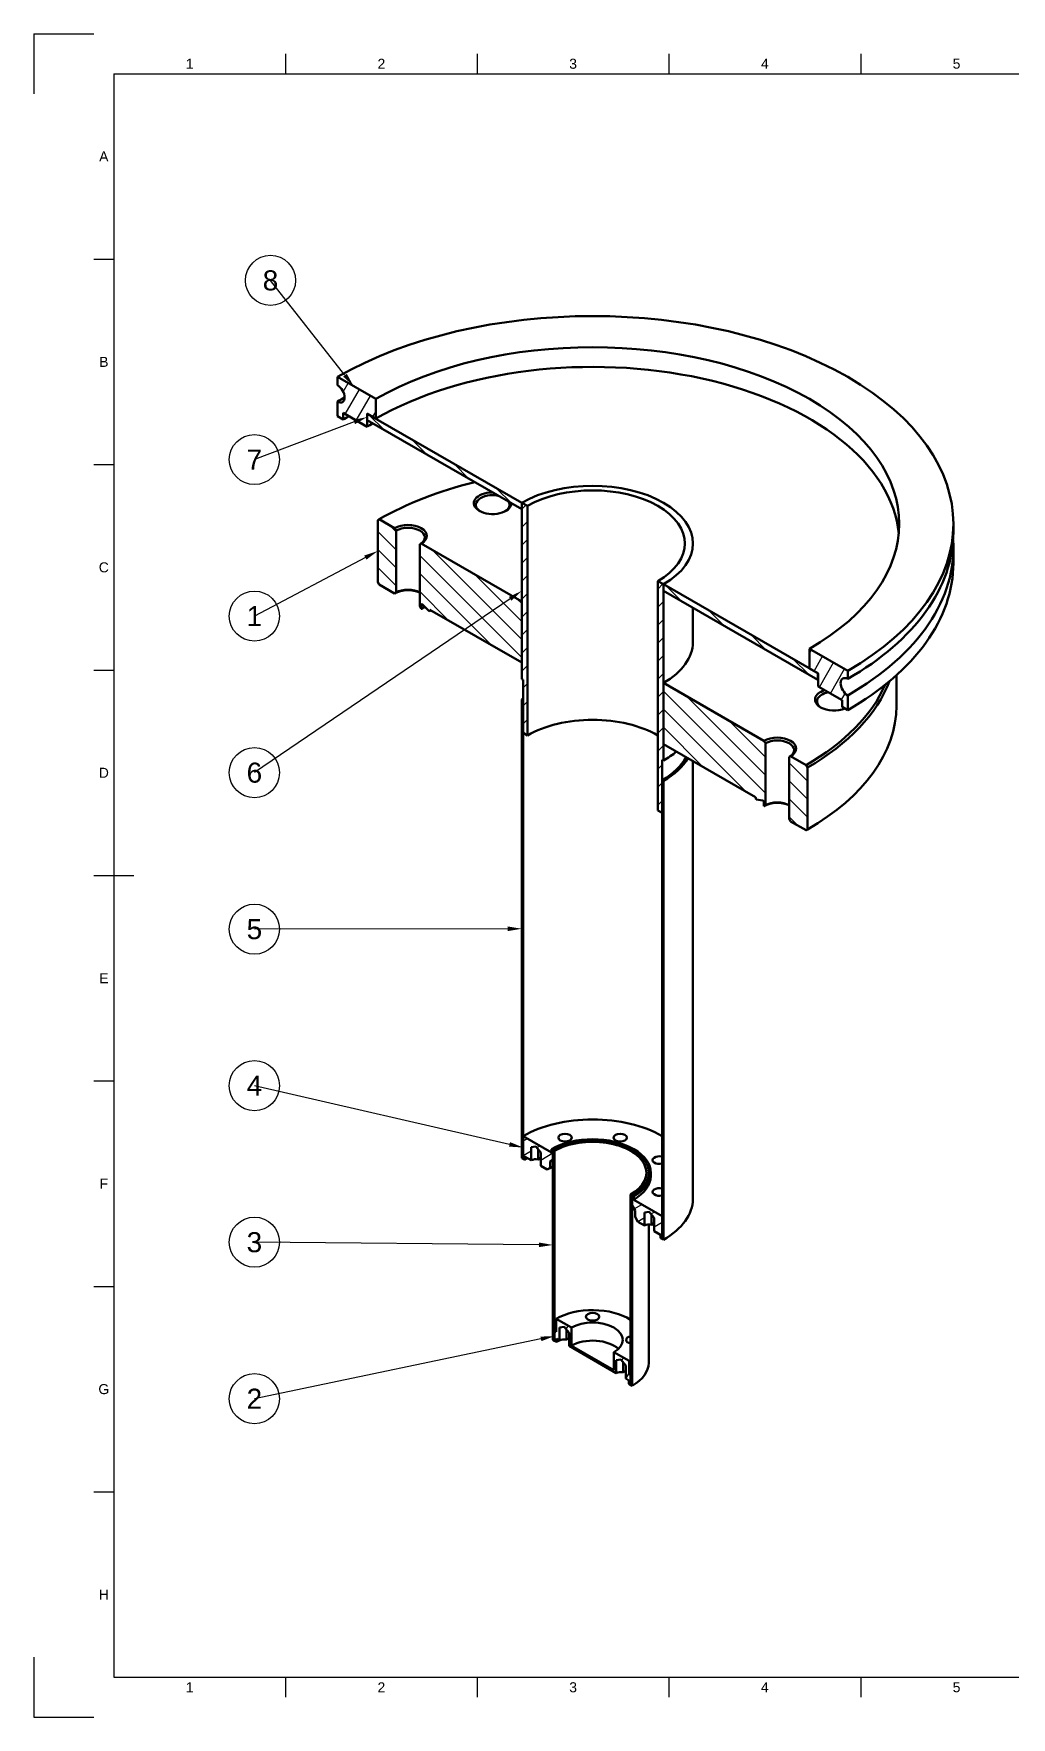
# Model space of a CAD drawing. Header units: millimetres. Extents: x 0 to 594, y 0 to 420.
# Drawn here: x 0 to 243.9, y 0 to 420 of the extents above; entities that cross this region are included whole.
import ezdxf
from ezdxf import colors
from ezdxf.entities.mleader import LeaderData, LeaderLine
from ezdxf.enums import TextEntityAlignment as Align
from ezdxf.math import Vec2, Vec3

# ---------------------------------------------------------------- set-up
doc = ezdxf.new("R2010")
doc.units = ezdxf.units.MM
doc.header["$LTSCALE"] = 0.75
for name, color, linetype, lineweight in [('Balloons', 7, 'Continuous', 25), ('Border', 7, 'Continuous', 25), ('Hatching', 7, 'Continuous', 25), ('Visible', 7, 'Continuous', 50), ('Visible Narrow', 7, 'Continuous', 25)]:
    doc.layers.add(name, color=color, linetype=linetype, lineweight=lineweight)
doc.styles.add('FusionTitle', font='')
doc.styles.get("Standard").update_dxf_attribs({"font": 'arial.ttf'})
doc.styles.get('FusionTitle').set_extended_font_data('Arial Unicode MS')
pattern_1 = [(135, (0, 0), (-2.245064030267288, -2.245064030267288), [])]
pattern_2 = [(60, (0, 0), (-2.749630657015592, 1.5875), [])]

# ---------------------------------------------------------------- blocks, each defined once
blk = doc.blocks.new('ISO_A2_SHEET')
at = {"layer": 'Border'}
for p, q in [((0, 420), (15, 420)), ((0, 420), (0, 405)), ((62.8335, 415), (62.8335, 410)), ((110.6668, 415), (110.6668, 410)), ((158.5001, 415), (158.5001, 410)), ((206.3334, 415), (206.3334, 410)), ((20, 410), (584, 410)), ((20, 410), (20, 10)), ((15, 363.75), (20, 363.75)), ((15, 312.5), (20, 312.5)), ((15, 261.25), (20, 261.25)), ((15, 210), (25, 210)), ((15, 158.75), (20, 158.75)), ((15, 107.5), (20, 107.5)), ((15, 56.25), (20, 56.25)), ((0, 15), (0, 0)), ((20, 10), (584, 10)), ((62.8335, 10), (62.8335, 5)), ((110.6668, 10), (110.6668, 5)), ((158.5001, 10), (158.5001, 5)), ((206.3334, 10), (206.3334, 5)), ((0, 0), (15, 0))]:
    blk.add_line(p, q, dxfattribs=at)
at = {"layer": 'Border', "style": 'FusionTitle'}
for s, p in [('1', (38.91685, 412.5)), ('2', (86.75015, 412.5)), ('3', (134.58345, 412.5)), ('4', (182.41675, 412.5)), ('5', (230.25005, 412.5)), ('A', (17.5, 389.375)), ('B', (17.5, 338.125)), ('C', (17.5, 286.875)), ('D', (17.5, 235.625)), ('E', (17.5, 184.375)), ('F', (17.5, 133.125)), ('G', (17.5, 81.875)), ('H', (17.5, 30.625)), ('1', (38.91685, 7.5)), ('2', (86.75015, 7.5)), ('3', (134.58345, 7.5)), ('4', (182.41675, 7.5)), ('5', (230.25005, 7.5))]:
    blk.add_text(s, height=2.5, dxfattribs=at).set_placement(p, align=Align.MIDDLE)
blk = doc.blocks.new('ISO_BALLOON_CIRCULAR_50')
at = {"transparency": 16777216}
blk.add_circle((0, 0), 6.25, dxfattribs=at)
blk.add_attdef('ITEMID', text='', height=5, dxfattribs=at).set_placement((0, 0), align=Align.MIDDLE_CENTER)

msp = doc.modelspace()

# ---------------------------------------------------------------- hatches: boundary and pattern name
at = {"layer": 'Hatching'}
h = msp.add_hatch(dxfattribs=at)
h.set_pattern_fill('ANSI31', color=256, angle=15, style=0)
h.set_pattern_definition(pattern_2)
edge = h.paths.add_edge_path(flags=0)
edge.add_line((77.22986303025257, 325.3803844684047), (83.16955999222047, 321.9599404725496))
edge.add_line((83.16955999222047, 321.9599404725496), (83.16955999222048, 325.2301289719198))
edge.add_line((83.16955999222048, 325.2301289719197), (83.24027067033914, 325.1894094005405))
edge.add_line((83.24027067033914, 325.1894094005405), (84.67789402639644, 324.3615371693454))
edge.add_line((84.67789402639644, 324.3615371693454), (85.36159101389912, 323.9678222591637))
edge.add_line((85.36159101389912, 323.9678222591637), (85.36159101389912, 328.8731050082189))
edge.add_line((85.36159101389912, 328.8731050082189), (75.81564946787928, 334.3702471444146))
edge.add_line((75.81564946787928, 334.3702471444146), (75.81564946787928, 332.3263793323083))
edge.add_ellipse((75.81564946787921, 330.2825115202019), major_axis=(1.247580528961009, -2.166458590362931), ratio=0.5780931159158108, start_angle=2.8421709430404007e-13, end_angle=150.0640077374982, ccw=False)
edge.add_ellipse((75.81564946787921, 330.2825115202019), major_axis=(1.247580528961028, -2.166458590362968), ratio=0.5780931159158113, start_angle=-29.935992262499212, end_angle=0, ccw=False)
edge.add_line((75.81564946787923, 328.2386437080955), (75.81564946787928, 324.5596816463042))
edge.add_line((75.81564946787928, 324.5596816463042), (77.22986303025257, 323.7452902187197))
edge.add_line((77.22986303025257, 323.7452902187196), (77.22986303025257, 325.3803844684047))
edge = h.paths.add_edge_path(flags=0)
edge.add_line((195.7409595571355, 257.1343828368197), (201.6806565191035, 253.7139388409646))
edge.add_line((201.6806565191035, 253.7139388409646), (201.6806565191035, 252.0788445912795))
edge.add_line((201.6806565191035, 252.0788445912795), (203.0948700814768, 251.2644531636949))
edge.add_line((203.0948700814767, 251.2644531636949), (203.0948700814767, 254.9434152254864))
edge.add_ellipse((203.0948700814767, 256.9872830375926), major_axis=(-1.247580528961009, 2.16645859036293), ratio=0.5780931159158107, start_angle=-2.2737367544323206e-13, end_angle=150.0640077375025, ccw=False)
edge.add_ellipse((203.0948700814767, 256.9872830375926), major_axis=(-1.247580528961028, 2.166458590362968), ratio=0.5780931159158113, start_angle=330.0640077375006, end_angle=359.9999999999998, ccw=False)
edge.add_line((203.0948700814767, 259.031150849699), (203.0948700814768, 261.0750186618054))
edge.add_line((203.0948700814768, 261.0750186618054), (193.5489285354569, 266.5721607980011))
edge.add_line((193.5489285354569, 266.5721607980011), (193.5489285354569, 261.6668780489459))
edge.add_line((193.5489285354569, 261.6668780489458), (195.3088670534874, 260.6533968603235))
edge.add_line((195.3088670534874, 260.6533968603236), (195.6702488790169, 260.445290907569))
edge.add_line((195.6702488790169, 260.445290907569), (195.7409595571355, 260.4045713361898))
edge.add_line((195.7409595571355, 260.4045713361898), (195.7409595571355, 257.1343828368197))
h = msp.add_hatch(dxfattribs=at)
h.set_pattern_fill('ANSI31', color=256, angle=90, style=0)
h.set_pattern_definition(pattern_1)
h.paths.add_polyline_path([(83.24027067033914, 323.5543151508554), (121.7775902450117, 301.3621487491765), (121.7775902450117, 302.9972429988616), (85.36159101389912, 323.9678222591637), (84.67789402639644, 324.3615371693454), (83.24027067033913, 325.1894094005405)], flags=0)
h.paths.add_polyline_path([(157.1329293043443, 281.0023630595629), (195.6702488790169, 258.8101966578839), (195.6702488790169, 260.445290907569), (195.3088670534874, 260.6533968603236), (193.5489285354569, 261.6668780489458), (157.1329293043443, 282.6374573092479)], flags=0)
h = msp.add_hatch(dxfattribs=at)
h.set_pattern_fill('ANSI31', color=256, style=0)
h.set_pattern_definition([(45, (0, 0), (-2.245064030267288, 2.245064030267288), [])])
h.paths.add_polyline_path([(121.7775902450117, 259.013207682333), (122.131143635605, 258.8096098254368), (122.131143635605, 253.7408176514131), (122.131143635605, 245.5653464029877), (123.191803807385, 244.9545528322992), (123.191803807385, 302.1828515712771), (121.7775902450117, 302.9972429988616), (121.7775902450117, 301.3621487491765), (121.7775902450117, 278.3890745411012), (121.7775902450117, 263.1009433065457)], flags=0)
h.paths.add_polyline_path([(156.779375913751, 238.8570198496154), (157.1329293043443, 238.6534219927193), (157.1329293043443, 242.741157616932), (157.1329293043443, 244.0622453382812), (157.1329293043443, 253.5329772516075), (157.1329293043443, 253.9444155083091), (157.1329293043443, 258.0292888514874), (157.1329293043443, 281.0023630595629), (157.1329293043443, 282.6374573092479), (155.718715741971, 283.4518487368324), (155.718715741971, 226.2235499978547), (156.779375913751, 225.6127564271663), (156.779375913751, 226.8770612919096), (156.779375913751, 233.7882276755917)], flags=0)
h = msp.add_hatch(dxfattribs=at)
h.set_pattern_fill('ANSI31', color=256, angle=90, style=0)
h.set_pattern_definition(pattern_1)
edge = h.paths.add_edge_path(flags=0)
edge.add_line((182.1998646974112, 227.3250130131849), (182.5534180880045, 227.53018871871))
edge.add_line((182.5534180880045, 227.53018871871), (182.5534180880045, 242.9818293782339))
edge.add_line((182.5534180880045, 242.9818293782339), (182.1998646974111, 243.5942007975514))
edge.add_line((182.1998646974111, 243.5942007975514), (157.1329293043443, 258.0292888514875))
edge.add_line((157.1329293043443, 258.0292888514875), (157.1329293043443, 253.9444155083091))
edge.add_line((157.1329293043443, 253.9444155083091), (157.1329293043443, 253.5329772516075))
edge.add_line((157.1329293043443, 253.5329772516075), (157.1329293043443, 244.0622453382812))
edge.add_line((157.1329293043443, 244.0622453382812), (157.1329293043443, 242.741157616932))
edge.add_line((157.1329293043443, 242.741157616932), (180.0655462176087, 229.535141833219))
edge.add_line((180.0655462176087, 229.5351418332189), (180.2199657100885, 228.9556892867087))
edge.add_line((180.2199657100885, 228.9556892867087), (181.9393637105256, 228.6891063803182))
edge.add_ellipse((181.9877326630551, 228.5076039529677), major_axis=(0.0998064423168787, -0.1733166872290309), ratio=0.5780931159158107, start_angle=30.1280154750105, end_angle=164.986083513478, ccw=False)
edge.add_line((182.1291540192924, 228.4261648102093), (182.1291540192925, 227.3657325845641))
edge.add_line((182.1291540192925, 227.3657325845641), (182.1998646974112, 227.3250130131849))
edge = h.paths.add_edge_path(flags=0)
edge.add_line((96.35710146135155, 277.1673462299881), (96.7106548519449, 276.5549748106707))
edge.add_line((96.7106548519449, 276.5549748106707), (96.78136553006352, 276.5142552392915))
edge.add_line((96.78136553006352, 276.5142552392915), (96.78136553006352, 277.5746874649367))
edge.add_ellipse((96.92278688630083, 277.4932483221782), major_axis=(-0.0998064423168923, 0.1733166872290546), ratio=0.5780931159158108, start_angle=5.6843418860808015e-12, end_angle=30.12801547499032, ccw=False)
edge.add_ellipse((96.92278688630078, 277.4932483221783), major_axis=(-0.0998064423168804, 0.1733166872290371), ratio=0.578093115915811, start_angle=-50.96808615468319, end_angle=7.958078640513122e-13, ccw=False)
edge.add_line((96.97115583883038, 277.6190430949715), (98.6905538392675, 275.9053550869579))
edge.add_line((98.6905538392675, 275.9053550869579), (98.84497333174735, 276.3069590902587))
edge.add_line((98.84497333174735, 276.3069590902587), (121.7775902450117, 263.1009433065457))
edge.add_line((121.7775902450117, 263.1009433065457), (121.7775902450117, 278.3890745411012))
edge.add_line((121.7775902450117, 278.3890745411012), (96.7106548519449, 292.8241625950373))
edge.add_line((96.7106548519449, 292.8241625950373), (96.35710146135153, 292.6189868895122))
edge.add_line((96.35710146135153, 292.6189868895122), (96.35710146135155, 277.1673462299881))
h.paths.add_polyline_path([(193.0539537886263, 236.9349730284187), (192.700400398033, 237.5473444477361), (188.8466684405657, 239.766561087904), (188.4931150499723, 239.5613853823789), (188.4931150499723, 224.1097447228549), (188.8466684405657, 223.4973733035375), (192.7004003980329, 221.2781566633696), (193.0539537886263, 221.4833323688948)], flags=0)
h.paths.add_polyline_path([(86.21011915132307, 298.8710189448525), (85.85656576072977, 298.6658432393274), (85.85656576072977, 283.2142025798034), (86.21011915132313, 282.601831160486), (90.06385110879032, 280.3826145203181), (90.41740449938366, 280.5877902258433), (90.41740449938366, 296.0394308853672), (90.0638511087903, 296.6518023046847)], flags=0)
h = msp.add_hatch(dxfattribs=at)
h.set_pattern_fill('ANSI31', color=256, angle=105, style=0)
h.set_pattern_definition([(150, (0, 0), (-1.587499999999999, -2.749630657015593), [])])
h.paths.add_polyline_path([(157.1329293043443, 119.12803234074), (157.1329293043443, 233.5846298186956), (156.779375913751, 233.7882276755917), (156.779375913751, 226.8770612919096), (156.779375913751, 225.6127564271663), (156.779375913751, 125.0544600715339), (156.779375913751, 119.7431587616729), (156.779375913751, 119.3316301976361)], flags=0)
h.paths.add_polyline_path([(121.7775902450117, 253.9444155083093), (121.7775902450117, 139.4878180303536), (122.1311436356049, 139.2842201734576), (122.131143635605, 139.6874230046944), (122.131143635605, 145.0070500473554), (122.131143635605, 245.5653464029877), (122.131143635605, 253.7408176514131)], flags=0)
h = msp.add_hatch(dxfattribs=at)
h.set_pattern_fill('ANSI31', color=256, angle=-15, style=0)
h.set_pattern_definition([(30, (0, 0), (-1.5875, 2.749630657015592), [])])
h.paths.add_polyline_path([(149.7083081018844, 129.9439643342992), (149.3547547112911, 130.1475621911953), (149.3547547112911, 127.6949208166677), (150.0618614924778, 126.4701779780329), (150.0618614924778, 124.8350837283478), (150.7689682736644, 123.610340889713), (152.4193555009541, 122.6599460937219), (152.4193555009541, 125.930134593092), (153.597395398411, 126.0701388318615), (154.775435295868, 124.5733584747361), (154.775435295868, 121.303169975366), (156.4258225231576, 120.3527751793748), (156.4258225231576, 119.5352280545322), (156.779375913751, 119.3316301976361), (156.779375913751, 119.7431587616729), (156.779375913751, 125.0544600715339), (149.7083081018844, 129.1264172094566)], flags=0)
h.paths.add_polyline_path([(129.5557648380648, 141.549042177379), (129.2022114474715, 141.7526400342751), (129.2022114474715, 140.9350929094326), (122.1311436356049, 145.0070500473553), (122.1311436356049, 139.6874230046944), (122.1311436356049, 139.2842201734575), (122.4846970261983, 139.0806223165614), (122.4846970261983, 139.8981694414039), (124.135084253488, 138.9477746454128), (124.135084253488, 142.2179631447829), (125.3131241509449, 142.3579673835525), (126.4911640484019, 140.8611870264271), (126.4911640484019, 137.5909985270569), (128.1415512756915, 136.6406037310657), (128.8486580568782, 137.050955142116), (128.8486580568782, 138.6860493918011), (129.5557647643079, 139.0964007600484), (129.5557648380648, 141.1319003965732)], flags=0)
h = msp.add_hatch(dxfattribs=at)
h.set_pattern_fill('ANSI31', color=256, angle=75, style=0)
h.set_pattern_definition([(120, (0, 0), (-2.749630657015592, -1.5875), [])])
h.paths.add_polyline_path([(129.5557648380648, 94.13130893651173), (129.9800289067768, 93.88699150823636), (129.9800289067768, 96.33963288276394), (129.9800289067768, 141.3047247491036), (129.5557648380648, 141.549042177379), (129.5557648380648, 141.1319003965732), (129.5557648380648, 139.096400887799)], flags=0)
h.paths.add_polyline_path([(148.9304906425791, 82.9741463786034), (149.3547547112911, 82.72982895032801), (149.3547547112911, 127.69492073172), (149.3547547112911, 130.1475621911953), (148.9304906425791, 130.3918796194707), (148.9304906425791, 85.42678775313101), (148.9304906425791, 83.47481141274137)], flags=0)
h = msp.add_hatch(dxfattribs=at)
h.set_pattern_fill('ANSI31', color=256, angle=15, style=0)
h.set_pattern_definition(pattern_2)
h.paths.add_polyline_path([(144.7585606335779, 86.60292177724163), (134.1519589157781, 92.71085748412575), (134.1519589157781, 97.2073666707597), (130.3335822973702, 99.40622352523798), (130.3335822973702, 96.1360350258678), (129.9800289067768, 96.33963288276396), (129.9800289067768, 93.88699150823633), (130.4042929754888, 93.64267407996098), (130.4042929754888, 94.46022120480355), (131.2061520653545, 93.99846126536312), (131.2061520653545, 97.26864976473324), (132.3841919628114, 97.4086540035028), (133.5622318602684, 95.91187364637734), (133.5622318602684, 92.64168514700722), (145.3482876890875, 85.85454698951764), (145.3482876890875, 89.12473548888774), (146.5263275865445, 89.2647397276573), (147.7043674840014, 87.76795937053186), (147.7043674840014, 84.49777087116173), (148.5062265738671, 84.0360109317213), (148.5062265738671, 83.21846380687873), (148.9304906425791, 82.9741463786034), (148.9304906425791, 83.47481141274139), (148.9304906425791, 85.426787753131), (148.5769372519858, 85.63038561002715), (148.5769372519858, 88.90057410939733), (144.7585606335779, 91.09943096387555)], flags=0)

# ---------------------------------------------------------------- linework, layer by layer
at = {"layer": 'Visible', "extrusion": (0.7071067811864428, 0.4071957137923941, -0.5780931159158107)}
for p, q in [((75.815649, 334.370247), (75.815649, 332.326379)), ((85.361591, 328.873105), (75.815649, 334.370247)), ((75.815649, 328.238644), (75.815649, 324.559682)), ((85.361591, 323.967822), (85.361591, 328.873105)), ((75.815649, 324.559682), (77.229863, 323.74529)), ((77.229863, 323.74529), (77.229863, 325.380384)), ((77.229863, 325.380384), (83.16956, 321.95994)), ((83.16956, 325.230129), (85.361591, 323.967822)), ((83.16956, 321.95994), (83.16956, 325.230129)), ((83.240271, 325.189409), (83.240271, 323.554315)), ((121.77759, 302.997243), (83.240271, 325.189409)), ((83.240271, 323.554315), (121.77759, 301.362149)), ((121.77759, 301.362149), (121.77759, 302.997243)), ((121.77759, 302.997243), (121.77759, 259.013208)), ((123.191804, 302.182852), (121.77759, 302.997243)), ((86.210119, 298.871019), (85.856566, 298.665843)), ((85.856566, 298.665843), (85.856566, 283.214203)), ((90.063851, 296.651802), (86.210119, 298.871019)), ((123.191804, 244.954553), (123.191804, 302.182852)), ((90.417404, 296.039431), (90.063851, 296.651802)), ((90.417404, 280.58779), (90.417404, 296.039431)), ((229.45526, 297.722633), (229.45526, 295.678765)), ((96.710655, 292.824163), (96.357101, 292.618987)), ((96.357101, 292.618987), (96.357101, 277.167346)), ((121.77759, 278.389075), (96.710655, 292.824163)), ((229.45526, 291.591029), (229.45526, 287.912067)), ((85.856566, 283.214203), (86.210119, 282.601831)), ((86.210119, 282.601831), (90.063851, 280.382615)), ((155.718716, 283.451849), (155.718716, 226.22355)), ((157.132929, 282.637457), (155.718716, 283.451849)), ((157.132929, 282.637457), (157.132929, 281.002363)), ((195.670249, 260.445291), (157.132929, 282.637457)), ((157.132929, 238.653422), (157.132929, 282.637457)), ((90.063851, 280.382615), (90.417404, 280.58779)), ((96.781366, 276.514255), (96.781366, 277.574687)), ((96.971156, 277.619043), (98.690554, 275.905355)), ((121.77759, 263.100943), (121.77759, 278.389075)), ((157.132929, 281.002363), (195.670249, 258.810197)), ((96.357101, 277.167346), (96.710655, 276.554975)), ((96.710655, 276.554975), (96.781366, 276.514255)), ((98.690554, 275.905355), (98.844973, 276.306959)), ((98.844973, 276.306959), (121.77759, 263.100943)), ((164.45526, 276.785713), (164.45526, 268.209182)), ((193.548929, 266.572161), (193.548929, 261.666878)), ((203.09487, 261.075019), (193.548929, 266.572161)), ((193.548929, 261.666878), (195.74096, 260.404571)), ((195.670249, 258.810197), (195.670249, 260.445291)), ((195.74096, 260.404571), (195.74096, 257.134383)), ((203.09487, 259.031151), (203.09487, 261.075019)), ((121.77759, 259.013208), (122.131144, 258.80961)), ((122.131144, 258.80961), (122.131144, 245.565346)), ((157.132929, 258.029289), (157.132929, 242.741158)), ((182.199865, 243.594201), (157.132929, 258.029289)), ((195.74096, 257.134383), (201.680657, 253.713939)), ((215.25526, 259.970251), (215.25526, 252.348767)), ((122.131144, 253.740818), (121.77759, 253.944416)), ((121.77759, 253.944416), (121.77759, 139.487818)), ((122.131144, 139.28422), (122.131144, 253.740818)), ((201.680657, 253.713939), (201.680657, 252.078845)), ((201.680657, 252.078845), (203.09487, 251.264453)), ((203.09487, 251.264453), (203.09487, 254.943415)), ((122.131144, 245.565346), (123.191804, 244.954553)), ((157.132929, 242.741158), (180.065546, 229.535142)), ((182.553418, 242.981829), (182.199865, 243.594201)), ((182.553418, 227.530189), (182.553418, 242.981829)), ((188.846668, 239.766561), (188.493115, 239.561385)), ((188.493115, 239.561385), (188.493115, 224.109745)), ((192.7004, 237.547344), (188.846668, 239.766561)), ((156.779376, 225.612756), (156.779376, 238.85702)), ((156.779376, 238.85702), (157.132929, 238.653422)), ((164.45526, 238.524508), (164.45526, 129.307925)), ((193.053954, 236.934973), (192.7004, 237.547344)), ((193.053954, 221.483332), (193.053954, 236.934973)), ((156.779376, 233.788228), (156.779376, 119.33163)), ((157.132929, 233.58463), (156.779376, 233.788228)), ((157.132929, 119.128032), (157.132929, 233.58463)), ((180.065546, 229.535142), (180.219966, 228.955689)), ((180.219966, 228.955689), (181.939364, 228.689106)), ((182.129154, 228.426165), (182.129154, 227.365733)), ((182.129154, 227.365733), (182.199865, 227.325013)), ((182.199865, 227.325013), (182.553418, 227.530189)), ((155.718716, 226.22355), (156.779376, 225.612756)), ((188.493115, 224.109745), (188.846668, 223.497373)), ((188.846668, 223.497373), (192.7004, 221.278157)), ((192.7004, 221.278157), (193.053954, 221.483332)), ((192.905134, 221.39651), (193.260047, 221.602472)), ((122.131144, 145.00705), (122.131144, 139.28422)), ((129.202211, 140.935093), (122.131144, 145.00705)), ((121.77759, 139.487818), (122.131144, 139.28422)), ((122.131144, 139.28422), (122.484697, 139.080622)), ((122.484697, 139.898169), (124.135084, 138.947775)), ((122.484697, 139.080622), (122.484697, 139.898169)), ((124.135084, 142.217963), (125.313124, 142.357967)), ((124.135084, 138.947775), (124.135084, 142.217963)), ((125.313124, 142.357967), (126.491164, 140.861187)), ((125.83471, 139.180542), (125.83471, 141.695256)), ((126.491164, 139.558568), (125.83471, 139.180542)), ((126.491164, 140.861187), (126.491164, 137.590999)), ((128.848658, 138.686049), (129.555765, 139.096401)), ((128.848658, 137.050955), (128.848658, 138.686049)), ((129.202211, 141.75264), (129.202211, 140.935093)), ((129.555765, 141.549042), (129.202211, 141.75264)), ((129.555765, 139.096401), (129.555765, 141.549042)), ((129.555765, 141.549042), (129.555765, 94.131309)), ((129.980029, 141.304725), (129.555765, 141.549042)), ((129.980029, 93.886992), (129.980029, 141.304725)), ((126.491164, 137.590999), (128.141551, 136.640604)), ((128.141551, 136.640604), (128.848658, 137.050955)), ((153.95526, 135.848302), (153.95526, 135.030755)), ((148.930491, 130.39188), (148.930491, 82.974146)), ((149.354755, 130.147562), (148.930491, 130.39188)), ((149.354755, 130.147562), (149.354755, 127.694921)), ((149.708308, 129.943964), (149.354755, 130.147562)), ((149.354755, 82.729829), (149.354755, 130.147562)), ((149.354755, 127.694921), (150.061861, 126.470178)), ((149.708308, 129.126417), (149.708308, 129.943964)), ((156.779376, 125.05446), (149.708308, 129.126417)), ((150.061861, 126.470178), (150.061861, 124.835084)), ((152.419356, 125.930135), (153.597395, 126.070139)), ((153.597395, 126.070139), (154.775435, 124.573358)), ((150.061861, 124.835084), (150.768968, 123.610341)), ((150.768968, 123.610341), (152.419356, 122.659946)), ((152.419356, 122.659946), (152.419356, 125.930135)), ((153.45526, 122.937446), (153.45526, 88.430569)), ((154.118982, 122.892713), (154.118982, 125.407428)), ((154.775435, 123.27074), (154.118982, 122.892713)), ((154.775435, 124.573358), (154.775435, 121.30317)), ((156.779376, 119.33163), (156.779376, 125.05446)), ((154.775435, 121.30317), (156.425823, 120.352775)), ((156.425823, 120.352775), (156.425823, 119.535228)), ((156.425823, 119.535228), (156.779376, 119.33163)), ((156.779376, 119.33163), (157.132929, 119.128032)), ((130.333582, 99.406224), (130.333582, 96.136035)), ((134.151959, 97.207367), (130.333582, 99.406224)), ((131.206152, 97.26865), (132.384192, 97.408654)), ((131.206152, 93.998461), (131.206152, 97.26865)), ((132.384192, 97.408654), (133.562232, 95.911874)), ((132.905778, 94.231228), (132.905778, 96.745943)), ((134.151959, 92.710857), (134.151959, 97.207367)), ((129.555765, 94.131309), (129.980029, 93.886992)), ((129.980029, 96.339633), (129.980029, 93.886992)), ((130.333582, 96.136035), (129.980029, 96.339633)), ((129.980029, 93.886992), (130.404293, 93.642674)), ((130.404293, 94.460221), (131.206152, 93.998461)), ((130.404293, 93.642674), (130.404293, 94.460221)), ((133.562232, 94.609255), (132.905778, 94.231228)), ((133.562232, 95.911874), (133.562232, 92.641685)), ((133.562232, 92.641685), (145.348288, 85.854547)), ((144.758561, 86.602922), (134.151959, 92.710857)), ((144.758561, 91.099431), (144.758561, 86.602922)), ((148.576937, 88.900574), (144.758561, 91.099431)), ((145.348288, 89.124735), (146.526328, 89.26474)), ((145.348288, 85.854547), (145.348288, 89.124735)), ((146.526328, 89.26474), (147.704367, 87.767959)), ((147.047914, 86.087314), (147.047914, 88.602029)), ((148.576937, 85.630386), (148.576937, 88.900574)), ((147.704367, 86.465341), (147.047914, 86.087314)), ((147.704367, 87.767959), (147.704367, 84.497771)), ((147.704367, 84.497771), (148.506227, 84.036011)), ((148.506227, 84.036011), (148.506227, 83.218464)), ((148.930491, 85.426788), (148.576937, 85.630386)), ((148.930491, 82.974146), (148.930491, 85.426788)), ((148.506227, 83.218464), (148.930491, 82.974146)), ((148.930491, 82.974146), (149.354755, 82.729829))]:
    msp.add_line(p, q, dxfattribs=at)
at = {"layer": 'Visible', "extrusion": (1e-16, 0, -1)}
for centre, major_axis, ratio, start_param, end_param in [((139.45526, 297.722633), (-90.00000000000246, 4.1622e-12), 0.5758617009852824, 0.7853981633969515, 3.926990816986744), ((139.45526, 291.591029), (-89.99999999999999, 6.2605e-12), 0.5758617009853068, 3.102146493595306, 3.926990816986688), ((139.45526, 252.430522), (57.65000000326282, 6.0491322e-09), 0.5758617009848233, 3.926990817108536, 3.937438968149859), ((139.45526, 243.764523), (-24.99999999999844, 1.25859e-11), 0.5758617009849588, 3.460521121993717, 3.926990816986462), ((139.45526, 129.307925), (24.00000000040475, 6.662952e-10), 0.5758617009845685, 3.926990817019388, 3.968831145096599)]:
    msp.add_ellipse(centre, major_axis=major_axis, ratio=ratio, start_param=start_param, end_param=end_param, dxfattribs=at)
at = {"layer": 'Visible', "extrusion": (0, 2e-16, -1)}
for centre, major_axis, ratio, start_param, end_param in [((139.45526, 297.722633), (-76.49999999999991, 3.2831e-12), 0.5758617009853257, 0.7853981633969341, 3.926990816986727), ((139.45526, 135.848302), (13.39999999999857, 7.863e-13), 0.5758617009853259, 3.926990816986768, 7.068583470576562), ((156.085091, 138.997464), (-1.666000000000167, 1.10886e-11), 0.5758617009853646, 4.282535708294406, 8.283834906055297), ((156.085091, 131.064046), (1.666000000000167, 2.8341e-12), 0.5758617009862486, 1.140943054711227, 5.142242252469717)]:
    msp.add_ellipse(centre, major_axis=major_axis, ratio=ratio, start_param=start_param, end_param=end_param, dxfattribs=at)
at = {"layer": 'Visible'}
for centre, major_axis, ratio, start_param, end_param in [((139.45526, 292.81735), (-76.50000000000105, 7.181e-13), 0.5758617009852958, 3.197295710967726, 5.497787143782264), ((139.45526, 268.209182), (75.30000000002714, 3.39294e-11), 0.5758617009852146, 1.972207608119152, 2.356194490191872), ((114.523434, 302.461957), (4.200000000003065, 2.5956e-12), 0.5758617009848201, 1.236972565133233, 3.864808616452127), ((114.523434, 302.461957), (-4.199999999999843, 1.7591e-12), 0.575861700986193, 2.41837669072854, 3.475416415251795), ((93.387253, 294.329209), (4.200000000067861, 2.978e-13), 0.5758617009667307, -0.7776782865044324, 2.35619449017607), ((93.387253, 278.468795), (4.699999999996977, 5.983e-13), 0.5758617009851426, 0.8868164810787162, 2.356194490192864), ((139.45526, 268.209182), (75.3000000000006, 5.48e-14), 0.5758617009852763, -0.7853981633973257, -0.2468899178208745), ((139.45526, 252.348767), (75.80000000000015, 9.5478e-12), 0.5758617009853834, -0.7853981633973754, -2.194e-13), ((199.646011, 253.443125), (-4.200000000001401, 8.638e-13), 0.57586170098531, -1.220745651559802, 0.7232159628623607), ((185.523267, 241.271607), (4.199999999923774, 9.991e-13), 0.5758617010061774, -0.7776782864699969, 2.356194490209974), ((185.523267, 225.411193), (4.700000000002193, 2.3067e-12), 0.5758617009844971, 0.8868164810791622, 2.356194490191271), ((125.313124, 138.269387), (-1.665999999995901, 4.5439e-12), 0.5758617009863717, 4.393957808242814, 5.497787143787106), ((139.45526, 130.943019), (15.00000000060388, 9.848731e-10), 0.5758617009829022, 2.291570269581093, 2.356194490114444), ((153.597395, 121.981558), (-1.666000000005608, 6.212e-13), 0.5758617009843232, 4.393957808243953, 5.497787143779923), ((132.384192, 93.320073), (-1.665999999998622, 1.888e-13), 0.5758617009857935, 4.393957808242421, 5.497787143783195), ((146.526328, 85.176159), (1.666000000003923, 8.85e-14), 0.575861700982685, 1.252365154653007, 2.356194490190897)]:
    msp.add_ellipse(centre, major_axis=major_axis, ratio=ratio, start_param=start_param, end_param=end_param, dxfattribs=at)
at = {"layer": 'Visible', "extrusion": (1e-16, 1e-16, -0.9999999999999998)}
for centre, major_axis, ratio, start_param, end_param in [((75.815649, 330.282512), (-1.24758052895927, 2.166458590362028), 0.5780931159162846, 0.7834644549736653, 3.925057108563458), ((139.45526, 94.153399), (12.90000000058074, 1.0622773e-09), 0.5758617009885044, 0.7458460803700242, 0.7853981634894796)]:
    msp.add_ellipse(centre, major_axis=major_axis, ratio=ratio, start_param=start_param, end_param=end_param, dxfattribs=at)
at = {"layer": 'Visible', "extrusion": (-1e-16, 1e-16, -1)}
for centre, major_axis, ratio, start_param, end_param in [((139.45526, 291.591029), (90.0000000035706, 5.9130955e-09), 0.5758617009838769, 3.926990817064009, 3.95439238305278), ((139.45526, 243.764523), (-24.99999999336214, 1.11213276e-08), 0.5758617009915948, 0.7853981628771863, 0.8052033414706905), ((139.45526, 135.030755), (-24.49999999999886, 1.9817e-12), 0.5758617009853647, 0.7853981633968186, 2.356194490192145), ((139.45526, 132.578114), (15.00000000117275, 1.8882871e-09), 0.5758617009793326, 3.926990817137406, 3.991615037666004), ((139.45526, 94.153399), (12.90000000000036, 2.08e-14), 0.5758617009852834, 3.926990816986862, 5.537339226905162)]:
    msp.add_ellipse(centre, major_axis=major_axis, ratio=ratio, start_param=start_param, end_param=end_param, dxfattribs=at)
at = {"layer": 'Visible', "extrusion": (-1e-16, 0, -1)}
for centre, major_axis, ratio, start_param, end_param in [((139.45526, 287.912067), (88.00000000417253, 7.3311509e-09), 0.5758617009842004, 3.926990817084055, 3.94980813589617), ((139.45526, 292.81735), (22.99999999999999, 2.6826e-12), 0.5758617009853105, 3.926990816986859, 7.068583470576652), ((139.45526, 235.589051), (22.99999999999994, 2.312e-13), 0.5758617009853539, 3.926990816986795, 5.497787143782035), ((139.45526, 129.307925), (25, 4.7089e-12), 0.5758617009853793, 7.48e-14, 0.7853981633970788)]:
    msp.add_ellipse(centre, major_axis=major_axis, ratio=ratio, start_param=start_param, end_param=end_param, dxfattribs=at)
at = {"layer": 'Visible', "extrusion": (1e-16, 2e-16, -0.9999999999999998)}
for centre, major_axis, ratio, start_param, end_param in [((139.45526, 289.547162), (79.6000000017638, 2.8795222e-09), 0.5758617009837538, 3.926990817030004, 3.95221648007342), ((146.343562, 144.607238), (-1.665999999999257, 1.29309e-11), 0.5758617009869091, 4.712388980380219, 10.9955742875598), ((139.45526, 99.912016), (-1.665999999999257, 6.7106e-12), 0.5758617009858172, 4.712388980382369, 10.99557428756195)]:
    msp.add_ellipse(centre, major_axis=major_axis, ratio=ratio, start_param=start_param, end_param=end_param, dxfattribs=at)
at = {"layer": 'Visible', "extrusion": (1e-16, -1e-16, -1)}
for centre, major_axis, ratio, start_param, end_param in [((139.45526, 292.81735), (25.00000000000067, 1.0174e-12), 0.5758617009852494, 3.926990816986814, 7.068583470576607), ((139.45526, 292.81735), (25.00000000000067, 1.0174e-12), 0.5758617009852494, 3.926990816986814, 7.068583470576607), ((139.45526, 268.209182), (-25, 3.8207e-12), 0.5758617009851513, 3.141592653589274, 3.926990816986675)]:
    msp.add_ellipse(centre, major_axis=major_axis, ratio=ratio, start_param=start_param, end_param=end_param, dxfattribs=at)
at = {"layer": 'Visible', "extrusion": (2e-16, 2e-16, -1)}
msp.add_ellipse((114.523434, 302.87073), major_axis=(-4.700000000002487, 2.622e-13), ratio=0.5758617009848597, start_param=-0.7815456172902518, end_param=1.556947514604889, dxfattribs=at)
at = {"layer": 'Visible', "extrusion": (1e-16, 1e-16, -1)}
for centre, major_axis, ratio, start_param, end_param in [((114.523434, 302.87073), (4.699999999999188, 4.5e-15), 0.5758617009856364, 0.0138488121890856, 2.360047036300281), ((203.09487, 256.987283), (-1.247580528960126, 2.166458590364598), 0.578093115915205, 3.925057108564655, 7.066649762154448), ((139.45526, 90.88321), (12.90000000138576, 2.5066014e-09), 0.5758617009914668, 0.7458460805020457, 0.7853981636163585)]:
    msp.add_ellipse(centre, major_axis=major_axis, ratio=ratio, start_param=start_param, end_param=end_param, dxfattribs=at)
at = {"layer": 'Visible', "extrusion": (1e-16, 2e-16, -1)}
for centre, major_axis, ratio, start_param, end_param in [((93.387253, 294.737982), (-4.700000000000732, 2.915e-13), 0.5758617009855058, 0.7853981633970712, 3.926990816986864), ((139.45526, 251.939994), (-60.34999998644012, 2.31181856e-08), 0.5758617009899946, 0.7853981629500351, 0.8046318751415829), ((199.646011, 253.851898), (-4.699999999998023, 1.8391e-12), 0.5758617009860291, 4.084759435426859, 5.501639689889824), ((185.523267, 241.680381), (-4.699999999998749, 3.5872e-12), 0.5758617009856805, 0.7853981633959722, 3.926990816985765), ((139.45526, 243.764523), (-24.49999999999183, 3.13147e-11), 0.5758617009848647, 3.4502180385225, 3.926990816985687), ((139.45526, 135.848302), (14.49999999999693, 2.295e-13), 0.5758617009854012, 3.926990816986603, 7.068583470576396), ((132.566958, 144.607238), (1.666000000000167, 4.2261e-12), 0.5758617009844107, 1.570796326796357, 7.853981633975942), ((139.45526, 130.125472), (16.00000000020775, 3.250245e-10), 0.5758617009839355, 3.926990817011433, 4.045278622431442), ((149.45526, 94.153399), (-1.666000000001076, 5e-16), 0.5758617009857501, -1.250352870336141, 1.250352870336141)]:
    msp.add_ellipse(centre, major_axis=major_axis, ratio=ratio, start_param=start_param, end_param=end_param, dxfattribs=at)
at = {"layer": 'Visible', "extrusion": (0, 1e-16, -0.9999999999999998)}
msp.add_ellipse((139.45526, 295.678765), major_axis=(-89.9999999999991, 1.30551e-11), ratio=0.5758617009852511, start_param=3.14159265358926, end_param=3.926990816986664, dxfattribs=at)
at = {"layer": 'Visible', "extrusion": (0, 1e-16, -1)}
for centre, major_axis, ratio, start_param, end_param in [((139.45526, 287.912067), (-90.00000000000001, 1.07769e-11), 0.5758617009852361, 3.141592653589303, 3.926990816986674), ((93.387253, 278.877568), (-4.200000000001324, 5.542e-13), 0.5758617009851932, 0.7853981633971517, 2.356194490192183), ((139.45526, 291.182256), (-79.49999546181662, 7.7987128135e-06), 0.5758617008940699, 3.925732049430732, 3.926990703646807), ((185.523267, 225.819967), (4.199999999998731, 5.542e-13), 0.5758617009851158, 3.926990816987091, 5.497787143782746), ((139.45526, 90.88321), (-13.39999999851946, 2.5234981e-09), 0.5758617009872046, 0.7853981631776348, 0.8220482607357171)]:
    msp.add_ellipse(centre, major_axis=major_axis, ratio=ratio, start_param=start_param, end_param=end_param, dxfattribs=at)
at = {"layer": 'Visible', "extrusion": (-2e-16, 1e-16, -1)}
msp.add_ellipse((96.922787, 277.493248), major_axis=(-0.099806442315034, 0.173316687233653), ratio=0.5780931159051209, start_param=-0.7873318718441227, end_param=1.132530305357564, dxfattribs=at)
at = {"layer": 'Visible', "extrusion": (-1e-16, 2e-16, -1)}
for centre, major_axis, ratio, start_param, end_param in [((139.45526, 267.800408), (-75.79999999999997, 6.8044e-12), 0.5758617009853456, 3.35757171653289, 3.926990816986684), ((139.45526, 88.430569), (-12.7999999995095, 7.774482e-10), 0.5758617009887691, 0.7853981633238015, 0.8639065146895465)]:
    msp.add_ellipse(centre, major_axis=major_axis, ratio=ratio, start_param=start_param, end_param=end_param, dxfattribs=at)
at = {"layer": 'Visible', "extrusion": (2e-16, 1e-16, -1)}
msp.add_ellipse((199.646011, 253.851898), major_axis=(-4.699999999999256, 6.92e-14), ratio=0.5758617009854708, start_param=-0.7815456172898099, end_param=1.058859620478469, dxfattribs=at)
at = {"layer": 'Visible', "extrusion": (-1e-16, 5e-16, -1)}
msp.add_ellipse((139.45526, 248.833315), major_axis=(-24.99999999993879, 1.299143e-10), ratio=0.5758617009847327, start_param=3.724841868607589, end_param=3.92699081698127, dxfattribs=at)
at = {"layer": 'Visible', "extrusion": (0, 0, -1)}
for centre, major_axis, ratio, start_param, end_param in [((181.987733, 228.507604), (-0.0998064423163119, 0.1733166872294773), 0.5780931159191108, 0.4343986045667494, 2.354260781772944), ((139.45526, 251.939994), (-75.29999975575363, 4.175151299e-07), 0.5758617009733222, 3.923138264453897, 3.926990810586532), ((139.45526, 135.030755), (-14.5, 1.5656e-12), 0.5758617009852526, 3.141592653589388, 3.926990816986744)]:
    msp.add_ellipse(centre, major_axis=major_axis, ratio=ratio, start_param=start_param, end_param=end_param, dxfattribs=at)
at = {"layer": 'Visible', "extrusion": (-1e-16, 1e-16, -0.9999999999999998)}
msp.add_ellipse((139.45526, 135.848302), major_axis=(13.99999999999892, 2.309e-13), ratio=0.5758617009852014, start_param=3.926990816986729, end_param=7.068583470576522, dxfattribs=at)
msp.add_ellipse((139.45526, 135.848302), major_axis=(13.99999999999892, 2.309e-13), ratio=0.5758617009852014, start_param=3.926990816986729, end_param=7.068583470576522, dxfattribs=at)
at = {"layer": 'Visible', "extrusion": (2e-16, 0, -1)}
for centre, major_axis, ratio, start_param, end_param in [((139.45526, 94.153399), (-7.499999999995086, 2.919e-13), 0.5758617009857697, 0.7853981633966023, 3.926990816986395), ((139.45526, 89.65689), (7.499999999997705, 1.6658e-12), 0.5758617009853964, 3.926990816986551, 5.73568530258463)]:
    msp.add_ellipse(centre, major_axis=major_axis, ratio=ratio, start_param=start_param, end_param=end_param, dxfattribs=at)
at = {"layer": 'Visible', "extrusion": (0, 3e-16, -1)}
msp.add_ellipse((139.45526, 88.430569), major_axis=(-14, 3.7685e-12), ratio=0.5758617009853955, start_param=3.141592653589325, end_param=3.926990816986458, dxfattribs=at)
at = {"layer": 'Visible Narrow'}
msp.add_ellipse((139.45526, 253.000426), major_axis=(60.35000008028042, 1.312177537e-07), ratio=0.5758617009804368, start_param=2.352867689273868, end_param=2.356194487674271, dxfattribs=at)

# ---------------------------------------------------------------- block references
at = {"layer": 'Border'}
msp.add_blockref('ISO_A2_SHEET', (0, 0), dxfattribs=at)

# ---------------------------------------------------------------- leaders
at = {"layer": 'Balloons'}
ml = msp.add_multileader_block('Standard', dxfattribs=at)
ml.set_content('ISO_BALLOON_CIRCULAR_50', color=256)
ml.set_attribute('ITEMID', '8', width=0)
ml.set_leader_properties()
ml.build(insert=Vec2(0, 0))
ml.multileader.update_dxf_attribs({"has_dogleg": 0, "arrow_head_size": 3.5, "block_connection_type": 1})
ctx = ml.context
ctx.base_point, ctx.char_height, ctx.arrow_head_size = Vec3(59.086066, 358.456066), 3.5, 3.5
ctx.attachment_type = 1
notes = []
notes.append((ctx, [(0, (1, 1, 0), (51.086066, 358.456066), (1, 0), 8, [(0, [(79.836066, 332.055043)], 0, [])])]))
ctx.block.insert = Vec3(59.086066, 358.456066)
ml = msp.add_multileader_block('Standard', dxfattribs=at)
ml.set_content('ISO_BALLOON_CIRCULAR_50', color=256)
ml.set_attribute('ITEMID', '7', width=0)
ml.set_leader_properties()
ml.build(insert=Vec2(0, 0))
ml.multileader.update_dxf_attribs({"has_dogleg": 0, "arrow_head_size": 3.5, "block_connection_type": 1})
ctx = ml.context
ctx.base_point, ctx.char_height, ctx.arrow_head_size = Vec3(55.065649, 313.754421), 3.5, 3.5
ctx.attachment_type = 1
notes.append((ctx, [(0, (1, 1, 0), (47.065649, 313.754421), (1, 0), 8, [(0, [(83.240271, 324.371862)], 0, [])])]))
ctx.block.insert = Vec3(55.065649, 313.754421)
ml = msp.add_multileader_block('Standard', dxfattribs=at)
ml.set_content('ISO_BALLOON_CIRCULAR_50', color=256)
ml.set_attribute('ITEMID', '1', width=0)
ml.set_leader_properties()
ml.build(insert=Vec2(0, 0))
ml.multileader.update_dxf_attribs({"has_dogleg": 0, "arrow_head_size": 3.5, "block_connection_type": 1})
ctx = ml.context
ctx.base_point, ctx.char_height, ctx.arrow_head_size = Vec3(55.065649, 274.708655), 3.5, 3.5
ctx.attachment_type = 1
notes.append((ctx, [(0, (1, 1, 0), (47.065649, 274.708655), (1, 0), 8, [(0, [(85.856566, 290.940023)], 0, [])])]))
ctx.block.insert = Vec3(55.065649, 274.708655)
ml = msp.add_multileader_block('Standard', dxfattribs=at)
ml.set_content('ISO_BALLOON_CIRCULAR_50', color=256)
ml.set_attribute('ITEMID', '6', width=0)
ml.set_leader_properties()
ml.build(insert=Vec2(0, 0))
ml.multileader.update_dxf_attribs({"has_dogleg": 0, "arrow_head_size": 3.5, "block_connection_type": 1})
ctx = ml.context
ctx.base_point, ctx.char_height, ctx.arrow_head_size = Vec3(55.065649, 235.66289), 3.5, 3.5
ctx.attachment_type = 1
notes.append((ctx, [(0, (1, 1, 0), (47.065649, 235.66289), (1, 0), 8, [(0, [(121.77759, 281.005225)], 0, [])])]))
ctx.block.insert = Vec3(55.065649, 235.66289)
ml = msp.add_multileader_block('Standard', dxfattribs=at)
ml.set_content('ISO_BALLOON_CIRCULAR_50', color=256)
ml.set_attribute('ITEMID', '5', width=0)
ml.set_leader_properties()
ml.build(insert=Vec2(0, 0))
ml.multileader.update_dxf_attribs({"has_dogleg": 0, "arrow_head_size": 3.5, "block_connection_type": 1})
ctx = ml.context
ctx.base_point, ctx.char_height, ctx.arrow_head_size = Vec3(55.065649, 196.617125), 3.5, 3.5
ctx.attachment_type = 1
notes.append((ctx, [(0, (1, 1, 0), (47.065649, 196.617125), (1, 0), 8, [(0, [(121.77759, 196.716117)], 0, [])])]))
ctx.block.insert = Vec3(55.065649, 196.617125)
ml = msp.add_multileader_block('Standard', dxfattribs=at)
ml.set_content('ISO_BALLOON_CIRCULAR_50', color=256)
ml.set_attribute('ITEMID', '4', width=0)
ml.set_leader_properties()
ml.build(insert=Vec2(0, 0))
ml.multileader.update_dxf_attribs({"has_dogleg": 0, "arrow_head_size": 3.5, "block_connection_type": 1})
ctx = ml.context
ctx.base_point, ctx.char_height, ctx.arrow_head_size = Vec3(55.065649, 157.57136), 3.5, 3.5
ctx.attachment_type = 1
notes.append((ctx, [(0, (1, 1, 0), (47.065649, 157.57136), (1, 0), 8, [(0, [(122.131144, 142.145635)], 0, [])])]))
ctx.block.insert = Vec3(55.065649, 157.57136)
ml = msp.add_multileader_block('Standard', dxfattribs=at)
ml.set_content('ISO_BALLOON_CIRCULAR_50', color=256)
ml.set_attribute('ITEMID', '3', width=0)
ml.set_leader_properties()
ml.build(insert=Vec2(0, 0))
ml.multileader.update_dxf_attribs({"has_dogleg": 0, "arrow_head_size": 3.5, "block_connection_type": 1})
ctx = ml.context
ctx.base_point, ctx.char_height, ctx.arrow_head_size = Vec3(55.065649, 118.525594), 3.5, 3.5
ctx.attachment_type = 1
notes.append((ctx, [(0, (1, 1, 0), (47.065649, 118.525594), (1, 0), 8, [(0, [(129.555765, 117.840176)], 0, [])])]))
ctx.block.insert = Vec3(55.065649, 118.525594)
ml = msp.add_multileader_block('Standard', dxfattribs=at)
ml.set_content('ISO_BALLOON_CIRCULAR_50', color=256)
ml.set_attribute('ITEMID', '2', width=0)
ml.set_leader_properties()
ml.build(insert=Vec2(0, 0))
ml.multileader.update_dxf_attribs({"has_dogleg": 0, "arrow_head_size": 3.5, "block_connection_type": 1})
ctx = ml.context
ctx.base_point, ctx.char_height, ctx.arrow_head_size = Vec3(55.065649, 79.479829), 3.5, 3.5
ctx.attachment_type = 1
notes.append((ctx, [(0, (1, 1, 0), (47.065649, 79.479829), (1, 0), 8, [(0, [(129.980029, 95.113312)], 0, [])])]))
ctx.block.insert = Vec3(55.065649, 79.479829)
for ctx, leaders in notes:
    for number, flags, end, landing, length, lines in leaders:
        leader = LeaderData()
        leader.index, (leader.has_last_leader_line, leader.has_dogleg_vector, leader.attachment_direction) = number, flags
        leader.last_leader_point, leader.dogleg_vector, leader.dogleg_length = Vec3(end), Vec3(landing), length
        for number, points, colour, breaks in lines:
            line = LeaderLine()
            line.index, line.vertices, line.color, line.breaks = number, Vec3.list(points), colors.encode_raw_color(colour), breaks
            leader.lines.append(line)
        ctx.leaders.append(leader)

doc.saveas('drawing.dxf')
